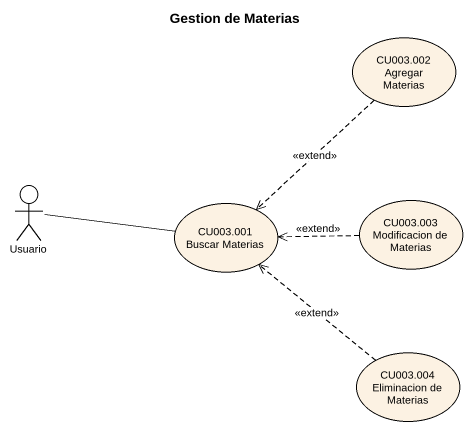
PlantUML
@startuml
title Gestion de Materias
usecase "CU003.002 Agregar Materias" as CU003_002_Agregar_Materias
actor Usuario
usecase "CU003.001 Buscar Materias" as CU003_001_Buscar_Materias
usecase "CU003.003 Modificacion de Materias" as CU003_003_Modificacion_de
usecase "CU003.004 Eliminacion de Materias" as CU003_004_Eliminacion_de
CU003_002_Agregar_Materias ..> CU003_001_Buscar_Materias : <<extend>>
CU003_001_Buscar_Materias -left- Usuario
CU003_003_Modificacion_de .left.> CU003_001_Buscar_Materias : <<extend>>
CU003_004_Eliminacion_de .up.> CU003_001_Buscar_Materias : <<extend>>
@enduml
